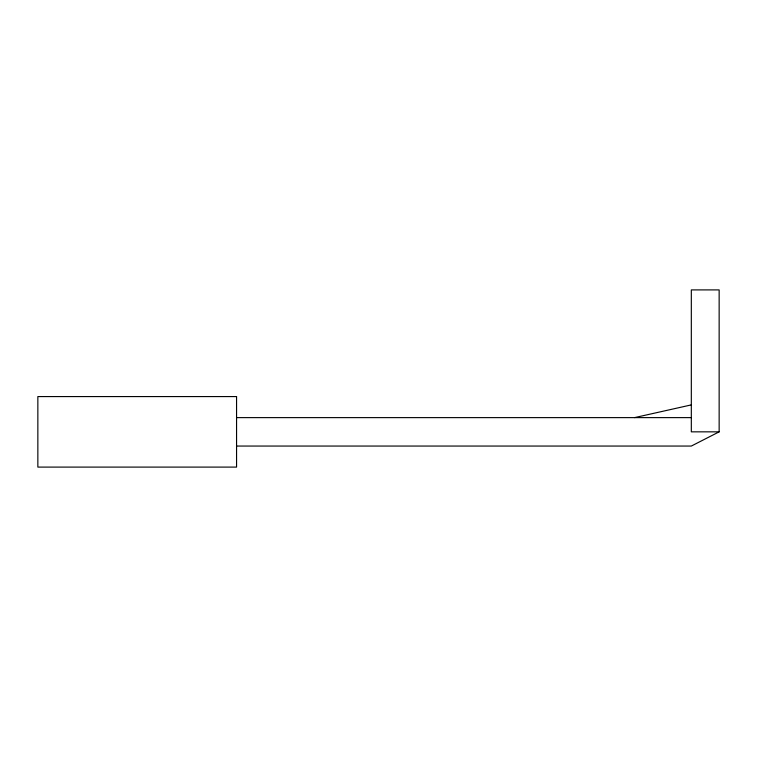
<?xml version="1.0" encoding="UTF-8"?>
<svg xmlns="http://www.w3.org/2000/svg" width="757" height="757" viewBox="0 0 757 757"><rect width="100%" height="100%" fill="white"/><g stroke="black" fill="none" stroke-linecap="round" stroke-linejoin="round"><path stroke-width="1.14" d="M719.15 431.84L691.321 431.84L691.321 289.903L719.15 289.903L719.15 431.84L691.321 446.053L236.562 446.053M634.546 417.618L691.321 404.891M236.562 417.618L691.321 417.618M236.562 396.573L37.85 396.573L37.85 467.097L236.562 467.097L236.562 396.573"/></g></svg>
